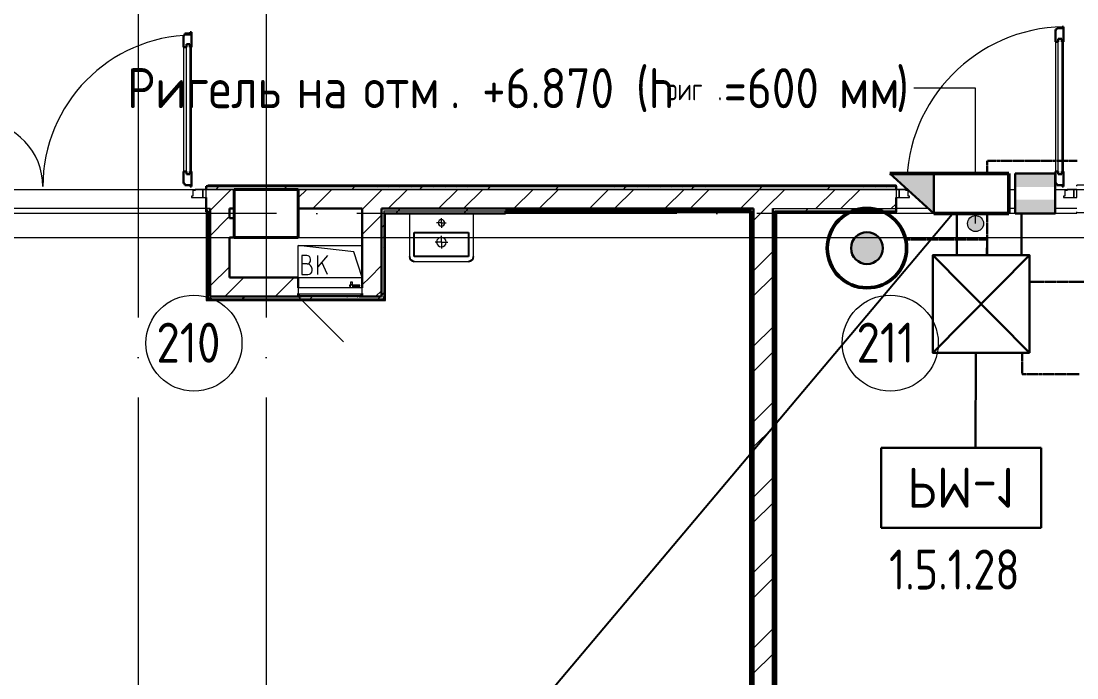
# Model space of a CAD drawing. Header units: millimetres. Extents: x -325553 to 627452, y -28539 to 738858.
# Drawn here: x 124686 to 131282, y 154866 to 158970 of the extents above; entities that cross this region are included whole.
import ezdxf
from ezdxf.enums import TextEntityAlignment as Align

# ---------------------------------------------------------------- set-up
doc = ezdxf.new("R2010")
doc.units = ezdxf.units.MM
doc.set_wipeout_variables(frame=1)
for name, pattern in [('ADSK_Линия сетки', [25, 20, -2.5, 0, -2.5]), ('ADSK_Сверху', [450, 300, -150]), ('штриховаяX2', [1.5, 1, -0.5])]:
    doc.linetypes.add(name, pattern=pattern)
for name, color, linetype, lineweight in [('-SBugo-СКД-Приборы', 1, 'Continuous', 30), ('RC-Извещатели_охранные', 5, 'Continuous', 30), ('RC-Линии_связи-Адресные', 5, 'Continuous', 30), ('RC-Прочее_оборудование', 5, 'Continuous', 30), ('Аннотация', 7, 'Continuous', 18), ('Двери', 252, 'Continuous', 9), ('Линии', 7, 'Continuous', 9), ('Марки помещений', 252, 'Continuous', 20), ('Несущие колонны', 252, 'Continuous', 18), ('Оборудование', 8, 'Continuous', 18), ('Ограждение', 252, 'Continuous', 9), ('Оси', 252, 'Continuous', 9), ('Перекрытие', 252, 'Continuous', 18), ('СКУД', 1, 'Continuous', 30), ('Стены наружные', 7, 'Continuous', 18), ('Стены штриховка', 7, 'Continuous', 9)]:
    doc.layers.add(name, color=color, linetype=linetype, lineweight=lineweight)
doc.layers.add('000_доп.МДУ', color=7, linetype='Continuous')
doc.layers.add('Узлы', color=7, linetype='Continuous')
doc.layers.add('Двери открывание', color=7, linetype='Continuous', lineweight=9, true_color=0xc0c0c0)
doc.styles.add('GOST Common_2', font='', dxfattribs={"width": 0.9, "height": 250})
doc.styles.add('GOST Common_4', font='', dxfattribs={"height": 7})
doc.styles.add('ISOCPEUR', font='isocpeur.ttf', dxfattribs={"width": 0.9, "height": 350})
doc.styles.add('RubezhCAD', font='', dxfattribs={"oblique": 10})
doc.styles.get("Standard").update_dxf_attribs({"font": ''})
doc.styles.get('GOST Common_2').set_extended_font_data('GOST type B')
doc.styles.get('GOST Common_4').set_extended_font_data('GOST 2.304 type A')
doc.styles.get('RubezhCAD').set_extended_font_data('GOST type A')
doc.styles.get('Standard').set_extended_font_data('GOST type B')

# ---------------------------------------------------------------- blocks, each defined once
blk = doc.blocks.new('2 этаж')
at = {"layer": 'Аннотация', "lineweight": 9, "true_color": 0x636466}
h = blk.add_hatch(color=251, dxfattribs=at)
edge = h.paths.add_edge_path()
edge.add_arc((129907.9, -12553.3), 50, 0, 360)
at = {"color": 251, "lineweight": 18, "true_color": 0x636466}
for p, q in [((126022.8, -12730.1), (125676, -12689.3)), ((125676, -12889.3), (125676, -12689.3)), ((125676, -12689.3), (126076, -12689.3)), ((126076, -12889.3), (126022.8, -12730.1)), ((125729.3, -12752), (125699.3, -12752)), ((125699.3, -12752), (125699.3, -12872)), ((125752.6, -12785.4), (125752.6, -12775.4)), ((125859.3, -12752), (125799.3, -12823.5)), ((125799.3, -12872), (125799.3, -12752)), ((125859.3, -12872), (125823.3, -12794.9)), ((125732.6, -12805.4), (125699.3, -12805.4)), ((125762.6, -12845.4), (125762.6, -12835.4)), ((125699.3, -12872), (125735.9, -12872))]:
    blk.add_line(p, q, dxfattribs=at)
for centre, radius, start, end in [((125729.3, -12775.4), 23.3, 0, 90), ((125732.6, -12785.4), 20, 270, 0), ((125732.6, -12835.4), 30, 0, 90), ((125735.9, -12845.4), 26.7, 270, 0)]:
    blk.add_arc(centre, radius, start, end, dxfattribs=at)
at = {"layer": 'Аннотация', "color": 251, "lineweight": 9, "true_color": 0x636466}
for p, q in [((129529.4, -11707.4), (129523.3, -11707.4)), ((129907.9, -11707.4), (129529.4, -11707.4)), ((129907.9, -12553.3), (129907.9, -11707.4))]:
    blk.add_line(p, q, dxfattribs=at)
blk.add_circle((129907.9, -12553.3), 50, dxfattribs=at)
at = {"layer": 'Двери', "color": 251, "lineweight": 30, "true_color": 0x636466}
for p, q in [((130415, -11341.3), (130407, -11341.3)), ((130407, -11341.3), (130407, -11417.3)), ((130449, -11332.3), (130415, -11332.3)), ((130415, -11332.3), (130415, -11341.3)), ((130457, -11323.3), (130449, -11323.3)), ((130449, -11323.3), (130449, -11332.3)), ((130457, -11417.3), (130457, -11323.3)), ((124967, -11375.3), (124959, -11375.3)), ((124959, -11375.3), (124959, -11451.3)), ((125001, -11366.3), (124967, -11366.3)), ((124967, -11366.3), (124967, -11375.3)), ((125009, -11357.3), (125001, -11357.3)), ((125001, -11357.3), (125001, -11366.3)), ((125009, -11451.3), (125009, -11357.3)), ((130424, -11417.3), (130424, -11399.3)), ((130424, -11399.3), (130448, -11399.3)), ((130448, -11399.3), (130448, -11417.3)), ((124959, -11451.3), (124979, -11451.3)), ((124979, -11451.3), (124979, -11433.3)), ((124979, -11433.3), (125000, -11433.3)), ((125000, -11433.3), (125000, -11451.3)), ((125000, -11451.3), (125009, -11451.3)), ((130407, -11417.3), (130424, -11417.3)), ((130448, -11417.3), (130457, -11417.3)), ((124959, -12227.3), (124959, -12303.3)), ((124959, -12227.3), (124979, -12227.3)), ((124979, -12227.3), (124979, -12245.3)), ((124979, -12245.3), (125000, -12245.3)), ((125000, -12227.3), (125009, -12227.3)), ((125000, -12245.3), (125000, -12227.3)), ((125009, -12321.3), (125009, -12227.3)), ((130407, -12227.3), (130407, -12303.3)), ((130407, -12227.3), (130424, -12227.3)), ((130424, -12227.3), (130424, -12245.3)), ((130424, -12245.3), (130448, -12245.3)), ((130448, -12227.3), (130457, -12227.3)), ((130448, -12245.3), (130448, -12227.3)), ((130457, -12321.3), (130457, -12227.3)), ((124959, -12303.3), (124967, -12303.3)), ((124967, -12303.3), (124967, -12312.3)), ((124967, -12312.3), (125001, -12312.3)), ((125001, -12312.3), (125001, -12321.3)), ((125001, -12321.3), (125009, -12321.3)), ((130407, -12303.3), (130415, -12303.3)), ((130415, -12303.3), (130415, -12312.3)), ((130415, -12312.3), (130449, -12312.3)), ((130449, -12312.3), (130449, -12321.3)), ((130449, -12321.3), (130457, -12321.3))]:
    blk.add_line(p, q, dxfattribs=at)
at = {"layer": 'Двери', "color": 251, "true_color": 0x636466}
for p, q in [((130424, -12245.3), (130424, -11399.3)), ((130424, -11399.3), (130448, -11399.3)), ((130448, -11399.3), (130448, -12245.3)), ((124959, -11451.3), (124959, -12227.3)), ((124979, -12245.3), (124979, -11433.3)), ((124979, -11433.3), (125000, -11433.3)), ((125000, -11433.3), (125000, -12245.3)), ((125009, -12227.3), (125009, -11451.3)), ((130407, -11417.3), (130407, -12227.3)), ((130457, -12227.3), (130457, -11417.3)), ((125000, -12245.3), (124979, -12245.3)), ((130448, -12245.3), (130424, -12245.3)), ((125018, -12381.3), (125009, -12381.3)), ((125009, -12381.3), (125009, -12389.3)), ((125009, -12389.3), (125081, -12389.3)), ((125032, -12347.3), (125018, -12347.3)), ((125018, -12347.3), (125018, -12381.3)), ((125032, -12339.3), (125032, -12347.3)), ((125081, -12339.3), (125032, -12339.3)), ((125101, -12339.3), (125081, -12339.3)), ((125081, -12339.3), (125081, -12389.3)), ((125081, -12389.3), (125081, -12339.3)), ((125081, -12389.3), (125101, -12389.3)), ((125101, -12389.3), (125101, -12339.3)), ((129411, -12339.3), (129411, -12389.3)), ((129431, -12339.3), (129411, -12339.3)), ((129411, -12389.3), (129431, -12389.3)), ((129431, -12389.3), (129431, -12339.3)), ((129472, -12339.3), (129431, -12339.3)), ((129431, -12339.3), (129431, -12389.3)), ((129431, -12389.3), (129495, -12389.3)), ((129472, -12347.3), (129472, -12339.3)), ((129486, -12347.3), (129472, -12347.3)), ((129486, -12381.3), (129486, -12347.3)), ((129495, -12381.3), (129486, -12381.3)), ((129495, -12389.3), (129495, -12381.3)), ((130466, -12381.3), (130457, -12381.3)), ((130457, -12381.3), (130457, -12389.3)), ((130457, -12389.3), (130521, -12389.3)), ((130480, -12347.3), (130466, -12347.3)), ((130466, -12347.3), (130466, -12381.3)), ((130480, -12339.3), (130480, -12347.3)), ((130521, -12339.3), (130480, -12339.3)), ((130541, -12339.3), (130521, -12339.3)), ((130521, -12339.3), (130521, -12389.3)), ((130521, -12389.3), (130521, -12339.3)), ((130521, -12389.3), (130541, -12389.3)), ((130541, -12389.3), (130541, -12339.3))]:
    blk.add_line(p, q, dxfattribs=at)
at = {"layer": 'Двери открывание', "color": 251, "true_color": 0x636466}
for centre, radius, start, end in [((130475, -12321.3), 998, 91.03345, 180), ((125027, -12321.3), 946, 91.09026, 180), ((123675, -12321.3), 406, 0, 87.45896)]:
    blk.add_arc(centre, radius, start, end, dxfattribs=at)
at = {"layer": 'Линии', "color": 251, "linetype": 'ADSK_Сверху', "ltscale": 100, "true_color": 0x636466}
for p, q in [((117871, -12339.3), (151081, -12339.3)), ((117871, -12639.3), (151081, -12639.3))]:
    blk.add_line(p, q, dxfattribs=at)
at = {"layer": 'Марки помещений', "color": 251, "true_color": 0x636466}
for centre in [(125024.9, -13300.1), (129375.2, -13300.1)]:
    blk.add_circle(centre, 300, dxfattribs=at)
at = {"layer": 'Несущие колонны', "color": 251, "lineweight": 40, "true_color": 0x636466}
for p, q in [((125276, -12339.3), (125676, -12339.3)), ((125276, -12639.3), (125276, -12339.3)), ((125676, -12339.3), (125276, -12339.3)), ((125676, -12339.3), (125676, -12639.3)), ((125276, -12459.3), (125276, -12639.3)), ((125676, -12639.3), (125676, -12459.3)), ((125676, -12639.3), (125276, -12639.3)), ((125276, -12639.3), (125676, -12639.3))]:
    blk.add_line(p, q, dxfattribs=at)
at = {"layer": 'Несущие колонны', "color": 251, "true_color": 0x636466}
for p, q in [((125276, -12339.3), (125276, -12459.3)), ((125676, -12459.3), (125676, -12339.3))]:
    blk.add_line(p, q, dxfattribs=at)
at = {"layer": 'Оборудование', "color": 251, "true_color": 0x636466}
for p, q in [((126003.4, -12918.9), (126003.4, -12936.4)), ((126015.6, -12918.9), (126003.4, -12918.9)), ((126015.6, -12936.4), (126015.6, -12918.9)), ((125676, -12954.3), (125676, -12990.6)), ((126076, -12954.3), (125676, -12954.3)), ((125676.9, -12991.6), (126075.1, -12991.6)), ((125683, -12991.6), (125683, -13001.3)), ((126004.7, -12938.9), (125996.4, -12938.9)), ((125996.4, -12938.9), (125996.4, -12943.9)), ((125996.4, -12943.9), (126004.7, -12943.9)), ((125999.9, -12938.3), (125999.9, -12954.3)), ((126019.2, -12938.3), (125999.9, -12938.3)), ((126003.4, -12936.4), (126001.4, -12938.3)), ((126015.6, -12936.4), (126003.4, -12936.4)), ((126060.2, -12938.9), (126014.3, -12938.9)), ((126014.3, -12943.9), (126060.2, -12943.9)), ((126017.6, -12938.3), (126015.6, -12936.4)), ((126019.2, -12954.3), (126019.2, -12938.3)), ((126060.2, -12943.9), (126060.2, -12938.9)), ((126069, -13001.3), (126069, -12991.6)), ((126076, -12990.6), (126076, -12954.3)), ((125676, -13009.3), (125958.8, -13292.1)), ((125684, -13002.3), (126068.1, -13002.3)), ((125695, -13003.8), (125695, -13009.3)), ((125695, -13009.3), (126057, -13009.3)), ((125979.5, -13009.3), (125979.5, -13011.3)), ((125979.5, -13011.3), (125983.5, -13011.3)), ((126044, -13011.3), (125983.5, -13011.3)), ((126044, -13011.3), (126048, -13011.3)), ((126048, -13011.3), (126048, -13009.3)), ((126057, -13009.3), (126057, -13003.8))]:
    blk.add_line(p, q, dxfattribs=at)
for points, knots in [([(125676, -12990.6), (125676, -12990.7), (125676, -12990.9), (125676.1, -12991.1), (125676.3, -12991.3), (125676.4, -12991.4), (125676.6, -12991.5), (125676.7, -12991.5), (125676.8, -12991.6), (125676.9, -12991.6)], [-1, -1, -1, -1, -0.833333, -0.666667, -0.5, -0.333333, -0.25, -0.166667, 0, 0, 0, 0]), ([(126075.1, -12991.6), (126075.2, -12991.6), (126075.3, -12991.5), (126075.4, -12991.5), (126075.6, -12991.4), (126075.7, -12991.3), (126075.9, -12991.1), (126076, -12990.9), (126076, -12990.7), (126076, -12990.6)], [0, 0, 0, 0, 0.166667, 0.25, 0.333333, 0.5, 0.666667, 0.833333, 1, 1, 1, 1]), ([(125683, -13001.3), (125683, -13001.4), (125683, -13001.5), (125683.1, -13001.8), (125683.2, -13001.9), (125683.4, -13002), (125683.5, -13002.1), (125683.6, -13002.2), (125683.8, -13002.2), (125683.9, -13002.3), (125684, -13002.3)], [-1, -1, -1, -1, -0.833333, -0.666667, -0.541667, -0.416667, -0.333333, -0.25, -0.166667, 0, 0, 0, 0]), ([(125693.5, -13002.3), (125693.6, -13002.3), (125693.8, -13002.3), (125694.1, -13002.4), (125694.2, -13002.5), (125694.4, -13002.6), (125694.6, -13002.7), (125694.7, -13002.9), (125694.8, -13003), (125694.9, -13003.2), (125695, -13003.5), (125695, -13003.7), (125695, -13003.8)], [-1, -1, -1, -1, -0.833333, -0.75, -0.666667, -0.583333, -0.5, -0.416667, -0.333333, -0.25, -0.166667, 0, 0, 0, 0]), ([(126057, -13003.8), (126057, -13003.7), (126057, -13003.5), (126057.1, -13003.2), (126057.2, -13003), (126057.3, -13002.9), (126057.5, -13002.7), (126057.6, -13002.6), (126057.8, -13002.5), (126058, -13002.4), (126058.2, -13002.3), (126058.4, -13002.3), (126058.5, -13002.3)], [0, 0, 0, 0, 0.166667, 0.25, 0.333333, 0.416667, 0.5, 0.583333, 0.666667, 0.75, 0.833333, 1, 1, 1, 1]), ([(126068.1, -13002.3), (126068.1, -13002.3), (126068.3, -13002.2), (126068.4, -13002.2), (126068.5, -13002.1), (126068.7, -13002), (126068.8, -13001.9), (126068.9, -13001.8), (126069, -13001.5), (126069, -13001.4), (126069, -13001.3)], [0, 0, 0, 0, 0.166667, 0.25, 0.333333, 0.416667, 0.541667, 0.666667, 0.833333, 1, 1, 1, 1])]:
    blk.add_open_spline(points, degree=3, knots=knots, dxfattribs=at)
at = {"layer": 'Ограждение', "color": 251, "true_color": 0x636466}
for p, q in [((125111, -12319.3), (125111, -12314.3)), ((129411, -12314.3), (125111, -12314.3)), ((129411, -12314.3), (129411, -12319.3)), ((130541, -12319.3), (130541, -12314.3)), ((132271, -12314.3), (130541, -12314.3)), ((125101, -12479.3), (125101, -13034.3)), ((126221, -13034.3), (126221, -12489.2)), ((126971, -12484.3), (128496, -12484.3)), ((128501, -12479.3), (128496, -12484.3)), ((128496, -12484.3), (128496, -18454.3)), ((128666, -12484.3), (128661, -12479.3)), ((128666, -18454.3), (128666, -12484.3)), ((128666, -12484.3), (129411, -12484.3)), ((129411, -12479.3), (129411, -12484.3)), ((130541, -12484.3), (130541, -12479.3)), ((130541, -12484.3), (131051, -12484.3)), ((125101, -13034.3), (125106, -13029.3)), ((125101, -13034.3), (126221, -13034.3)), ((126221, -13034.3), (126216, -13029.3))]:
    blk.add_line(p, q, dxfattribs=at)
at = {"layer": 'Оси', "color": 251, "linetype": 'ADSK_Линия сетки', "ltscale": 100, "true_color": 0x636466}
for p, q in [((124676, -1139.3), (124676, -30995.4)), ((125476, -1139.3), (125476, -32265.4)), ((170543.3, -12489.3), (93565.9, -12489.3))]:
    blk.add_line(p, q, dxfattribs=at)
at = {"layer": 'Перекрытие', "color": 251, "ltscale": 100, "true_color": 0x636466}
for p, q in [((125101, -12459.3), (123601, -12459.3)), ((125676, -12889.3), (125676, -12689.3)), ((125676, -12689.3), (126076, -12689.3))]:
    blk.add_line(p, q, dxfattribs=at)
at = {"layer": 'Стены наружные', "color": 251, "lineweight": 30, "true_color": 0x636466}
for p, q in [((125101, -12319.3), (125101, -12339.3)), ((129411, -12319.3), (125101, -12319.3)), ((129411, -12339.3), (129411, -12319.3)), ((125101, -12389.3), (125101, -12479.3)), ((125276, -12339.3), (125676, -12339.3)), ((129411, -12479.3), (129411, -12389.3)), ((125126, -13009.3), (125126, -12459.3)), ((125246, -12459.3), (125276, -12459.3)), ((125246, -12519.3), (125246, -12459.3)), ((125676, -12459.3), (126076, -12459.3)), ((126076, -12459.3), (126076, -12954.3)), ((126196, -12459.3), (128521, -12459.3)), ((126196, -13009.3), (126196, -12459.3)), ((128521, -12459.3), (128521, -18464.3)), ((128641, -12459.3), (128641, -18464.3)), ((125101, -12474.3), (125111, -12474.3)), ((125101, -12479.3), (125106, -12479.3)), ((125106, -12479.3), (125106, -13029.3)), ((125111, -12474.3), (125111, -13024.3)), ((125276, -12519.3), (125246, -12519.3)), ((125276, -12639.3), (125276, -12519.3)), ((126216, -12489.3), (126971, -12489.3)), ((126216, -13029.3), (126216, -12489.3)), ((126971, -12474.3), (128506, -12474.3)), ((126971, -12489.3), (126971, -12479.3)), ((126971, -12479.3), (128501, -12479.3)), ((128501, -12479.3), (128501, -18454.3)), ((128506, -12474.3), (128506, -18459.3)), ((128656, -18459.3), (128656, -12474.3)), ((128661, -12479.3), (129411, -12479.3)), ((128661, -18454.3), (128661, -12479.3)), ((125246, -12889.3), (125246, -12639.3)), ((125246, -12639.3), (125276, -12639.3)), ((125676, -12889.3), (125246, -12889.3)), ((125676, -12954.3), (125676, -12889.3)), ((125676, -13009.3), (125676, -12990.9)), ((126076, -12990.9), (126076, -13009.3)), ((125106, -13029.3), (126216, -13029.3)), ((125111, -13024.3), (125126, -13024.3)), ((125695, -13009.3), (125126, -13009.3)), ((126196, -13009.3), (126057, -13009.3)), ((126211, -13024.3), (126211, -13009.3))]:
    blk.add_line(p, q, dxfattribs=at)
at = {"layer": 'Стены наружные', "color": 251, "linetype": 'Continuous', "lineweight": 9, "true_color": 0x636466}
for p, q in [((125107.7, -12324.3), (125112.7, -12319.3)), ((125163.4, -12339.3), (125178.4, -12324.3)), ((125178.4, -12324.3), (125183.4, -12319.3)), ((125249.1, -12324.3), (125254.1, -12319.3)), ((125319.8, -12324.3), (125324.8, -12319.3)), ((125390.6, -12324.3), (125395.6, -12319.3)), ((125461.3, -12324.3), (125466.3, -12319.3)), ((125532, -12324.3), (125537, -12319.3)), ((125587.7, -12339.3), (125602.7, -12324.3)), ((125602.7, -12324.3), (125607.7, -12319.3)), ((125673.4, -12324.3), (125678.4, -12319.3)), ((125744.1, -12324.3), (125749.1, -12319.3)), ((125814.8, -12324.3), (125819.8, -12319.3)), ((125885.5, -12324.3), (125890.5, -12319.3)), ((125956.2, -12324.3), (125961.2, -12319.3)), ((126011.9, -12339.3), (126026.9, -12324.3)), ((126026.9, -12324.3), (126031.9, -12319.3)), ((126097.7, -12324.3), (126102.7, -12319.3)), ((126168.4, -12324.3), (126173.4, -12319.3)), ((126239.1, -12324.3), (126244.1, -12319.3)), ((126309.8, -12324.3), (126314.8, -12319.3)), ((126380.5, -12324.3), (126385.5, -12319.3)), ((126436.2, -12339.3), (126451.2, -12324.3)), ((126451.2, -12324.3), (126456.2, -12319.3)), ((126521.9, -12324.3), (126526.9, -12319.3)), ((126592.6, -12324.3), (126597.6, -12319.3)), ((126663.3, -12324.3), (126668.3, -12319.3)), ((126734.1, -12324.3), (126739.1, -12319.3)), ((126804.8, -12324.3), (126809.8, -12319.3)), ((126860.5, -12339.3), (126875.5, -12324.3)), ((126875.5, -12324.3), (126880.5, -12319.3)), ((126946.2, -12324.3), (126951.2, -12319.3)), ((127016.9, -12324.3), (127021.9, -12319.3)), ((127087.6, -12324.3), (127092.6, -12319.3)), ((127158.3, -12324.3), (127163.3, -12319.3)), ((127229, -12324.3), (127234, -12319.3)), ((127284.7, -12339.3), (127299.7, -12324.3)), ((127299.7, -12324.3), (127304.7, -12319.3)), ((127370.5, -12324.3), (127375.5, -12319.3)), ((127441.2, -12324.3), (127446.2, -12319.3)), ((127511.9, -12324.3), (127516.9, -12319.3)), ((127582.6, -12324.3), (127587.6, -12319.3)), ((127653.3, -12324.3), (127658.3, -12319.3)), ((127709, -12339.3), (127724, -12324.3)), ((127724, -12324.3), (127729, -12319.3)), ((127794.7, -12324.3), (127799.7, -12319.3)), ((127865.4, -12324.3), (127870.4, -12319.3)), ((127936.1, -12324.3), (127941.1, -12319.3)), ((128006.8, -12324.3), (128011.8, -12319.3)), ((128077.6, -12324.3), (128082.6, -12319.3)), ((128133.3, -12339.3), (128148.3, -12324.3)), ((128148.3, -12324.3), (128153.3, -12319.3)), ((128219, -12324.3), (128224, -12319.3)), ((128289.7, -12324.3), (128294.7, -12319.3)), ((128360.4, -12324.3), (128365.4, -12319.3)), ((128431.1, -12324.3), (128436.1, -12319.3)), ((128501.8, -12324.3), (128506.8, -12319.3)), ((128557.5, -12339.3), (128572.5, -12324.3)), ((128572.5, -12324.3), (128577.5, -12319.3)), ((128643.2, -12324.3), (128648.2, -12319.3)), ((128714, -12324.3), (128719, -12319.3)), ((128784.7, -12324.3), (128789.7, -12319.3)), ((128855.4, -12324.3), (128860.4, -12319.3)), ((128926.1, -12324.3), (128931.1, -12319.3)), ((128981.8, -12339.3), (128996.8, -12324.3)), ((128996.8, -12324.3), (129001.8, -12319.3)), ((129067.5, -12324.3), (129072.5, -12319.3)), ((129138.2, -12324.3), (129143.2, -12319.3)), ((129208.9, -12324.3), (129213.9, -12319.3)), ((129279.6, -12324.3), (129284.6, -12319.3)), ((129350.4, -12324.3), (129355.4, -12319.3)), ((129406.1, -12339.3), (129411, -12334.3)), ((125138.4, -12459.3), (125258.4, -12339.3)), ((125676, -12393.1), (125729.8, -12339.3)), ((125767, -12459.3), (125887, -12339.3)), ((126081.3, -12459.3), (126201.3, -12339.3)), ((126238.4, -12459.3), (126358.4, -12339.3)), ((126552.7, -12459.3), (126672.7, -12339.3)), ((126709.9, -12459.3), (126829.9, -12339.3)), ((127024.2, -12459.3), (127144.2, -12339.3)), ((127181.4, -12459.3), (127301.4, -12339.3)), ((127495.7, -12459.3), (127615.7, -12339.3)), ((127652.8, -12459.3), (127772.8, -12339.3)), ((127967.1, -12459.3), (128087.1, -12339.3)), ((128124.3, -12459.3), (128244.3, -12339.3)), ((128438.6, -12459.3), (128558.6, -12339.3)), ((128595.7, -12459.3), (128715.7, -12339.3)), ((128910.1, -12459.3), (129030.1, -12339.3)), ((129067.2, -12459.3), (129187.2, -12339.3)), ((125126, -12471.6), (125138.4, -12459.3)), ((126076, -12464.5), (126081.3, -12459.3)), ((126301.2, -12474.3), (126316.2, -12459.3)), ((126725.5, -12474.3), (126740.5, -12459.3)), ((127149.7, -12474.3), (127164.7, -12459.3)), ((127574, -12474.3), (127589, -12459.3)), ((127998.3, -12474.3), (128013.3, -12459.3)), ((128422.5, -12474.3), (128437.5, -12459.3)), ((128521, -12534), (128595.7, -12459.3)), ((128846.8, -12474.3), (128861.8, -12459.3)), ((129271.1, -12474.3), (129286.1, -12459.3)), ((129381.5, -12459.3), (129411, -12429.8)), ((125126, -12628.8), (125235.5, -12519.3)), ((125235.5, -12519.3), (125246, -12508.8)), ((126076, -12621.7), (126196, -12501.7)), ((126211, -12493.7), (126215.5, -12489.3)), ((126286.2, -12489.3), (126301.2, -12474.3)), ((126710.5, -12489.3), (126725.5, -12474.3)), ((127003.3, -12479.3), (127008.3, -12474.3)), ((127074, -12479.3), (127079, -12474.3)), ((127144.7, -12479.3), (127149.7, -12474.3)), ((127215.5, -12479.3), (127220.5, -12474.3)), ((127286.2, -12479.3), (127291.2, -12474.3)), ((127356.9, -12479.3), (127361.9, -12474.3)), ((127427.6, -12479.3), (127432.6, -12474.3)), ((127498.3, -12479.3), (127503.3, -12474.3)), ((127569, -12479.3), (127574, -12474.3)), ((127639.7, -12479.3), (127644.7, -12474.3)), ((127710.4, -12479.3), (127715.4, -12474.3)), ((127781.1, -12479.3), (127786.1, -12474.3)), ((127851.8, -12479.3), (127856.8, -12474.3)), ((127922.6, -12479.3), (127927.6, -12474.3)), ((127993.3, -12479.3), (127998.3, -12474.3)), ((128064, -12479.3), (128069, -12474.3)), ((128134.7, -12479.3), (128139.7, -12474.3)), ((128205.4, -12479.3), (128210.4, -12474.3)), ((128276.1, -12479.3), (128281.1, -12474.3)), ((128346.8, -12479.3), (128351.8, -12474.3)), ((128417.5, -12479.3), (128422.5, -12474.3)), ((128488.2, -12479.3), (128493.2, -12474.3)), ((128501, -12537.2), (128506, -12532.2)), ((128656, -12523.6), (128661, -12518.6)), ((128700.4, -12479.3), (128705.4, -12474.3)), ((128771.1, -12479.3), (128776.1, -12474.3)), ((128841.8, -12479.3), (128846.8, -12474.3)), ((128912.5, -12479.3), (128917.5, -12474.3)), ((128983.2, -12479.3), (128988.2, -12474.3)), ((129053.9, -12479.3), (129058.9, -12474.3)), ((129124.6, -12479.3), (129129.6, -12474.3)), ((129195.4, -12479.3), (129200.4, -12474.3)), ((129266.1, -12479.3), (129271.1, -12474.3)), ((129336.8, -12479.3), (129341.8, -12474.3)), ((129407.5, -12479.3), (129411, -12475.7)), ((125106, -12538.1), (125111, -12533.1)), ((126196, -12579.5), (126211, -12564.5)), ((126211, -12564.5), (126216, -12559.5)), ((128656, -12594.3), (128661, -12589.3)), ((125106, -12608.8), (125111, -12603.8)), ((126211, -12635.2), (126216, -12630.2)), ((128501, -12607.9), (128506, -12602.9)), ((128656, -12665), (128661, -12660)), ((125106, -12679.5), (125111, -12674.5)), ((126211, -12705.9), (126216, -12700.9)), ((128501, -12678.6), (128506, -12673.6)), ((128521, -12848.3), (128641, -12728.3)), ((128641, -12680), (128656, -12665)), ((125106, -12750.2), (125111, -12745.2)), ((126211, -12776.6), (126216, -12771.6)), ((128501, -12749.3), (128506, -12744.3)), ((128656, -12735.8), (128661, -12730.8)), ((125106, -12820.9), (125111, -12815.9)), ((125111, -12815.9), (125126, -12800.9)), ((125126, -12943.1), (125246, -12823.1)), ((126122.7, -12889.3), (126196, -12816)), ((126211, -12847.3), (126216, -12842.3)), ((128501, -12820), (128506, -12815)), ((128656, -12806.5), (128661, -12801.5)), ((125106, -12891.6), (125111, -12886.6)), ((125246, -12980.2), (125337, -12889.3)), ((125531.3, -13009.3), (125651.3, -12889.3)), ((126076, -12936), (126122.7, -12889.3)), ((126211, -12918), (126216, -12913)), ((128501, -12890.8), (128506, -12885.8)), ((128521, -13005.5), (128641, -12885.5)), ((128656, -12877.2), (128661, -12872.2)), ((125106, -12962.4), (125111, -12957.4)), ((125217, -13009.3), (125246, -12980.2)), ((126159.9, -13009.3), (126196, -12973.1)), ((126196, -13003.7), (126211, -12988.7)), ((126211, -12988.7), (126216, -12983.7)), ((128501, -12961.5), (128506, -12956.5)), ((128656, -12947.9), (128661, -12942.9)), ((125109.8, -13029.3), (125114.8, -13024.3)), ((125180.5, -13029.3), (125185.5, -13024.3)), ((125251.2, -13029.3), (125256.2, -13024.3)), ((125321.9, -13029.3), (125326.9, -13024.3)), ((125326.9, -13024.3), (125341.9, -13009.3)), ((125392.7, -13029.3), (125397.7, -13024.3)), ((125463.4, -13029.3), (125468.4, -13024.3)), ((125534.1, -13029.3), (125539.1, -13024.3)), ((125604.8, -13029.3), (125609.8, -13024.3)), ((125675.5, -13029.3), (125680.5, -13024.3)), ((125746.2, -13029.3), (125751.2, -13024.3)), ((125751.2, -13024.3), (125766.2, -13009.3)), ((125816.9, -13029.3), (125821.9, -13024.3)), ((125887.6, -13029.3), (125892.6, -13024.3)), ((125958.3, -13029.3), (125963.3, -13024.3)), ((126029.1, -13029.3), (126034.1, -13024.3)), ((126099.8, -13029.3), (126104.8, -13024.3)), ((126170.5, -13029.3), (126175.5, -13024.3)), ((126175.5, -13024.3), (126190.5, -13009.3)), ((128501, -13032.2), (128506, -13027.2)), ((128656, -13018.6), (128661, -13013.6)), ((128501, -13102.9), (128506, -13097.9)), ((128641, -13104.3), (128656, -13089.3)), ((128656, -13089.3), (128661, -13084.3)), ((128501, -13173.6), (128506, -13168.6)), ((128656, -13160), (128661, -13155)), ((128501, -13244.3), (128506, -13239.3)), ((128521, -13319.8), (128641, -13199.8)), ((128656, -13230.7), (128661, -13225.7)), ((128501, -13315), (128506, -13310)), ((128656, -13301.4), (128661, -13296.4)), ((128501, -13385.7), (128506, -13380.7)), ((128521, -13476.9), (128641, -13356.9)), ((128656, -13372.2), (128661, -13367.2)), ((128501, -13456.4), (128506, -13451.4)), ((128656, -13442.9), (128661, -13437.9)), ((128641, -13528.6), (128656, -13513.6)), ((128656, -13513.6), (128661, -13508.6)), ((128501, -13527.2), (128506, -13522.2)), ((128656, -13584.3), (128661, -13579.3)), ((128501, -13597.9), (128506, -13592.9)), ((128656, -13655), (128661, -13650)), ((128501, -13668.6), (128506, -13663.6)), ((128521, -13791.2), (128641, -13671.2)), ((128501, -13739.3), (128506, -13734.3)), ((128656, -13725.7), (128661, -13720.7)), ((128501, -13810), (128506, -13805)), ((128521, -13948.4), (128641, -13828.4)), ((128656, -13796.4), (128661, -13791.4)), ((128501, -13880.7), (128506, -13875.7)), ((128656, -13867.1), (128661, -13862.1)), ((128501, -13951.4), (128506, -13946.4)), ((128641, -13952.8), (128656, -13937.8)), ((128656, -13937.8), (128661, -13932.8)), ((128501, -14022.1), (128506, -14017.1)), ((128656, -14008.5), (128661, -14003.5)), ((128501, -14092.8), (128506, -14087.8)), ((128656, -14079.3), (128661, -14074.3)), ((128501, -14163.5), (128506, -14158.5)), ((128521, -14262.7), (128641, -14142.7)), ((128656, -14150), (128661, -14145)), ((128501, -14234.3), (128506, -14229.3)), ((128656, -14220.7), (128661, -14215.7)), ((128501, -14305), (128506, -14300)), ((128521, -14419.8), (128641, -14299.8)), ((128656, -14291.4), (128661, -14286.4)), ((128501, -14375.7), (128506, -14370.7)), ((128641, -14377.1), (128656, -14362.1)), ((128656, -14362.1), (128661, -14357.1)), ((128501, -14446.4), (128506, -14441.4)), ((128656, -14432.8), (128661, -14427.8)), ((128656, -14503.5), (128661, -14498.5)), ((128501, -14517.1), (128506, -14512.1)), ((128656, -14574.2), (128661, -14569.2)), ((128501, -14587.8), (128506, -14582.8)), ((128521, -14734.2), (128641, -14614.2)), ((128656, -14644.9), (128661, -14639.9)), ((128501, -14658.5), (128506, -14653.5)), ((128501, -14729.2), (128506, -14724.2)), ((128521, -14891.3), (128641, -14771.3)), ((128656, -14715.7), (128661, -14710.7)), ((128501, -14799.9), (128506, -14794.9)), ((128641, -14801.4), (128656, -14786.4)), ((128656, -14786.4), (128661, -14781.4)), ((128501, -14870.7), (128506, -14865.7)), ((128656, -14857.1), (128661, -14852.1)), ((128501, -14941.4), (128506, -14936.4)), ((128656, -14927.8), (128661, -14922.8)), ((128501, -15012.1), (128506, -15007.1)), ((128656, -14998.5), (128661, -14993.5)), ((128501, -15082.8), (128506, -15077.8)), ((128521, -15205.6), (128641, -15085.6)), ((128656, -15069.2), (128661, -15064.2)), ((128501, -15153.5), (128506, -15148.5)), ((128656, -15139.9), (128661, -15134.9)), ((128501, -15224.2), (128506, -15219.2)), ((128641, -15225.6), (128656, -15210.6)), ((128656, -15210.6), (128661, -15205.6)), ((128501, -15294.9), (128506, -15289.9)), ((128521, -15362.8), (128641, -15242.8)), ((128656, -15281.3), (128661, -15276.3)), ((128501, -15365.6), (128506, -15360.6)), ((128656, -15352.1), (128661, -15347.1))]:
    blk.add_line(p, q, dxfattribs=at)
at = {"layer": 'Стены наружные', "color": 251, "true_color": 0x636466}
for p, q in [((123670, -12339.3), (125032, -12339.3)), ((125276, -12459.3), (125276, -12339.3)), ((125676, -12339.3), (125676, -12459.3)), ((129472, -12339.3), (130480, -12339.3)), ((125101, -12459.3), (123601, -12459.3)), ((130541, -12459.3), (129411, -12459.3)), ((125676, -12889.3), (126076, -12889.3))]:
    blk.add_line(p, q, dxfattribs=at)
at = {"layer": 'Стены штриховка', "color": 251, "true_color": 0x636466}
for p, q in [((129411, -12324.3), (125101, -12324.3)), ((125276, -12339.3), (125101, -12339.3)), ((129411, -12339.3), (125676, -12339.3)), ((125101, -12459.3), (125126, -12459.3)), ((125126, -12459.3), (125101, -12459.3)), ((128506, -12474.3), (128506, -12459.3)), ((128641, -12459.3), (129411, -12459.3)), ((126211, -12474.3), (126971, -12474.3)), ((126211, -12474.3), (126211, -13009.3)), ((126211, -12489.3), (126216, -12489.3)), ((126971, -12479.3), (126971, -12474.3)), ((128656, -12474.3), (129411, -12474.3)), ((125126, -13024.3), (126211, -13024.3))]:
    blk.add_line(p, q, dxfattribs=at)
at = {"layer": 'Узлы', "color": 251, "lineweight": 9, "true_color": 0x636466}
for p, q in [((126371, -12489.3), (126371, -12759.3)), ((126571, -12549.3), (126571, -12519.3)), ((126771, -12759.3), (126771, -12489.3)), ((126571, -12549.3), (126541, -12549.3)), ((126571, -12549.3), (126571, -12579.3)), ((126571, -12549.3), (126601, -12549.3)), ((126571, -12669.3), (126571, -12629.3)), ((126571, -12669.3), (126531, -12669.3)), ((126571, -12669.3), (126571, -12709.3)), ((126571, -12669.3), (126611, -12669.3)), ((126401, -12789.3), (126571, -12789.3)), ((126571, -12789.3), (126741, -12789.3))]:
    blk.add_line(p, q, dxfattribs=at)
at = {"layer": 'Узлы', "color": 251, "true_color": 0x636466}
for p, q in [((126401, -12759.3), (126401, -12608.3)), ((126401, -12608.3), (126741, -12608.3)), ((126741, -12608.3), (126741, -12759.3)), ((126741, -12759.3), (126401, -12759.3))]:
    blk.add_line(p, q, dxfattribs=at)
at = {"layer": 'Узлы', "color": 251, "lineweight": 9, "true_color": 0x636466}
for centre, radius, start, end in [((126571, -12549.2), 20, 90, 180.01158), ((126571, -12549.3), 20, 0, 90), ((126571, -12549.3), 20, 180, 270), ((126571, -12549.3), 20, 270, 0), ((126571, -12669.2), 30, 90, 180.00772), ((126571, -12669.3), 30, 0, 90), ((126571, -12669.3), 30, 180, 270), ((126571, -12669.3), 30, 270, 0)]:
    blk.add_arc(centre, radius, start, end, dxfattribs=at)
at = {"layer": 'Узлы', "color": 251, "true_color": 0x636466}
for centre, start, end in [((126401, -12759.3), 180, 270), ((126741, -12759.3), 270, 0)]:
    blk.add_arc(centre, 30, start, end, dxfattribs=at)
at = {"layer": 'Аннотация', "color": 251, "true_color": 0x636466, "width": 0.9}
for s, height, style, p in [('Ригель', 250, 'GOST Common_2', (124607.3, -11832.4)), ('. +6.870 (h', 250, 'GOST Common_2', (126625.4, -11832.4)), ('=600', 250, 'GOST Common_2', (128334, -11832.4)), (')', 250, 'GOST Common_2', (129411.5, -11832.4)), ('на', 250, 'GOST Common_2', (125667, -11832.4)), ('отм', 250, 'GOST Common_2', (126083.7, -11832.4)), ('мм', 250, 'GOST Common_2', (129054.3, -11832.4)), ('риг', 138.75, 'GOST Common_4', (127974.9, -11783.1)), ('.', 138.8, 'GOST Common_4', (128296.4, -11783.1))]:
    blk.add_text(s, height=height, dxfattribs=dict(at, style=style)).set_placement(p)
at = {"layer": 'Марки помещений', "color": 251, "true_color": 0x636466, "style": 'GOST Common_2', "width": 0.9}
for s, p in [('210', (124790, -13422.4)), ('211', (129164.1, -13422.4))]:
    blk.add_text(s, height=250, dxfattribs=at).set_placement(p)
blk = doc.blocks.new('кнопка')
at = {"layer": '-SBugo-СКД-Приборы', "linetype": 'ByBlock', "ltscale": 100}
h = blk.add_hatch(color=256, dxfattribs=at)
edge = h.paths.add_edge_path()
edge.add_ellipse((0, 0), major_axis=(-46.8, 46.8), ratio=1, start_angle=0, end_angle=360)
at = {"layer": '-SBugo-СКД-Приборы', "lineweight": 50}
blk.add_circle((0, 0), 165.4, dxfattribs=at)
at = {"layer": '-SBugo-СКД-Приборы', "linetype": 'ByBlock', "ltscale": 100}
blk.add_ellipse((0, 0), major_axis=(-46.8, 46.8), ratio=1, start_param=3.926991, end_param=10.210176, dxfattribs=at)
blk = doc.blocks.new('*U1236')
blk.add_wipeout([(-509.8, -125), (-234.3, 125), (234.2, 125), (234.2, -125)]).dxf.layer = 'СКУД'
at = {"layer": 'СКУД'}
h = blk.add_hatch(color=256, dxfattribs=at)
h.dxf.hatch_style = 1
h.set_gradient(color1=(255, 0, 0), color2=(255, 0, 0), tint=1)
h.paths.add_polyline_path([(-509.8, -125), (-234.3, -125), (-234.3, 125)])
at = {"layer": 'СКУД', "lineweight": 50}
for p, q in [((234.2, 125), (-234.3, 125)), ((-509.8, -125), (234.2, -125))]:
    blk.add_line(p, q, dxfattribs=at)
at = {"layer": 'СКУД'}
blk.add_line((234.2, -125), (234.2, 125), dxfattribs=at)
for points in [[(-509.8, -125), (-234.3, 125)], [(-234.3, 125), (-234.3, -125)]]:
    blk.add_lwpolyline(points, dxfattribs=at)
at = {"layer": 'СКУД', "lineweight": 50}
blk.add_lwpolyline([(234.2, -125), (234.2, 125)], dxfattribs=at)
blk = doc.blocks.new('RC-UGO-IOM-01')
at = {"layer": 'RC-Извещатели_охранные'}
blk.add_point((0, 0), dxfattribs=at)
blk.add_attdef('PSTN', text='', height=2.5, dxfattribs=at).set_placement((0.98, 2.6), align=Align.BOTTOM_LEFT)
blk.add_wipeout([(2.5, -2.5), (2.5, 2.5), (-2.5, 2.5), (-2.5, -2.5)]).dxf.layer = 'RC-Извещатели_охранные'
blk.add_wipeout([(-2.5, -2.5), (-2.5, 2.5), (2.5, 2.5), (2.5, -2.5)]).dxf.layer = 'RC-Извещатели_охранные'
h = blk.add_hatch(color=256, dxfattribs=at)
h.dxf.hatch_style = 1
h.paths.add_polyline_path([(2.5, 0.8), (2.5, 2.51), (-2.5, 2.5), (-2.5, 0.8)])
h = blk.add_hatch(color=256, dxfattribs=at)
h.dxf.hatch_style = 1
h.paths.add_polyline_path([(2.5, -2.5), (2.5, -0.79), (-2.5, -0.8), (-2.5, -2.5)])
blk.add_lwpolyline([(-2.5, -2.5), (2.5, -2.5), (2.5, 2.5), (-2.5, 2.5)], close=True, dxfattribs=at)
blk = doc.blocks.new('РМ1')
at = {"layer": 'RC-Прочее_оборудование'}
blk.add_point((0, 0), dxfattribs=at)
blk.add_attdef('PSTN', text='', height=2.5, dxfattribs=at).set_placement((5.721, 2.541), align=Align.BOTTOM_CENTER)
blk.add_wipeout([(4.999, 2.501), (4.999, -2.501), (-4.999, -2.501), (-4.999, 2.501)]).dxf.layer = 'RC-Прочее_оборудование'
blk.add_wipeout([(-4.999, -2.501), (-4.999, 2.501), (4.999, 2.501), (4.999, -2.501)]).dxf.layer = 'RC-Прочее_оборудование'
for p, q in [((-4.999, 2.501), (4.999, 2.501)), ((-4.999, -2.501), (-4.999, 2.501)), ((-4.999, 2.501), (-4.999, 2.501)), ((4.999, 2.501), (4.999, -2.501)), ((4.999, -2.501), (-4.999, -2.501))]:
    blk.add_line(p, q, dxfattribs=at)
at = {"layer": 'RC-Прочее_оборудование', "ltscale": 100, "style": 'ISOCPEUR', "width": 0.9}
blk.add_text('РМ-1', height=2.5, dxfattribs=at).set_placement((0.001, -0.001), align=Align.MIDDLE)

msp = doc.modelspace()

# ---------------------------------------------------------------- hatches: boundary and pattern name
at = {"layer": '000_доп.МДУ', "lineweight": 0}
h = msp.add_hatch(dxfattribs=at)
h.set_pattern_fill('JIS_LC_8', scale=5, angle=-180)
h.set_pattern_definition([(225, (1242573.396, 425981.85), (27.5771645, -27.5771645), []), (225, (1242571.396, 425981.85), (27.5771645, -27.5771645), [])])
h.paths.add_polyline_path([(130727.9, 157994.1), (130610.2, 157994.1), (130610.2, 157824.1), (130727.9, 157824.1)])

# ---------------------------------------------------------------- linework, layer by layer
at = {"color": 7}
msp.add_lwpolyline([(124104.6, 150168.2), (130601.7, 157882.8)], dxfattribs=at)
at = {"color": 6, "lineweight": 30}
for points in [[(130532.4, 157507.8), (130532.4, 157882.8), (130670.9, 157882.8)], [(130935.7, 157768.2), (130935.7, 157768.2), (130935.7, 157507.8), (130935.7, 157507.8)]]:
    msp.add_lwpolyline(points, dxfattribs=at)
at = {"color": 7, "lineweight": 30}
msp.add_lwpolyline([(130985.3, 156897.1), (130985.3, 157507.8), (130382.4, 157507.8), (130382.4, 156897.1)], close=True, dxfattribs=at)
for points in [[(130382.4, 156897.1), (130985.3, 157507.8)], [(130985.3, 156897.1), (130382.4, 157507.8)]]:
    msp.add_lwpolyline(points, dxfattribs=at)
at = {"color": 1, "lineweight": 30}
msp.add_lwpolyline([(130650.3, 156897.1), (130647.8, 156304.7)], dxfattribs=at)
at = {"layer": '000_доп.МДУ', "color": 7, "lineweight": 30}
msp.add_lwpolyline([(130727.9, 157994.1), (130610.2, 157994.1), (130610.2, 157824.1), (130727.9, 157824.1)], close=True, dxfattribs=at)
at = {"layer": 'RC-Линии_связи-Адресные', "color": 3, "linetype": 'штриховаяX2', "ltscale": 2}
msp.add_line((130985.3, 157340.8), (131899.5, 157340.8), dxfattribs=at)
at = {"layer": 'RC-Линии_связи-Адресные', "color": 4, "linetype": 'штриховаяX2', "ltscale": 2}
msp.add_lwpolyline([(131284.3, 158096.6), (131138.4, 158096.5), (131138.4, 158096.5), (130720.1, 158096.5), (130720.1, 157507.8)], dxfattribs=at)
at = {"layer": 'RC-Линии_связи-Адресные', "color": 30, "linetype": 'штриховаяX2', "ltscale": 2}
msp.add_lwpolyline([(130212.1, 157605), (130720.2, 157604.3), (130720, 157507.8), (130720, 157507.6)], dxfattribs=at)
at = {"layer": 'RC-Линии_связи-Адресные', "color": 92, "linetype": 'штриховаяX2', "ltscale": 2}
msp.add_lwpolyline([(130939.8, 156897.1), (130939.8, 156763.8), (131295.3, 156763.8)], dxfattribs=at)

# ---------------------------------------------------------------- block references
msp.add_blockref('2 этаж', (740.6, 170258))
at = {"layer": 'СКУД', "xscale": -1.5, "yscale": 1.5, "zscale": 1.5, "rotation": 270}
msp.add_blockref('кнопка', (129970, 157551.2), dxfattribs=at)

# ---------------------------------------------------------------- next in the draw order: block references
ref = msp.add_blockref('РМ1', (130559.1, 156054.5), dxfattribs=dict(xscale=-100, yscale=100, zscale=100, rotation=180))
ref.add_attrib('PSTN', '1.5.1.28', dxfattribs={"layer": 'RC-Прочее_оборудование', "color": 0, "height": 250, "style": 'RubezhCAD'}).set_placement((130516.1, 155668.4), align=Align.TOP_CENTER)
at = {"layer": 'RC-Извещатели_охранные', "color": 1, "ltscale": 0.01, "xscale": -50, "yscale": 50, "zscale": 50, "rotation": 180}
msp.add_blockref('RC-UGO-IOM-01', (131021.9, 157893.2), dxfattribs=at)
at = {"layer": 'СКУД', "xscale": -1, "rotation": 180}
msp.add_blockref('*U1236', (130623.2, 157893.2), dxfattribs=at)

doc.saveas('drawing.dxf')
